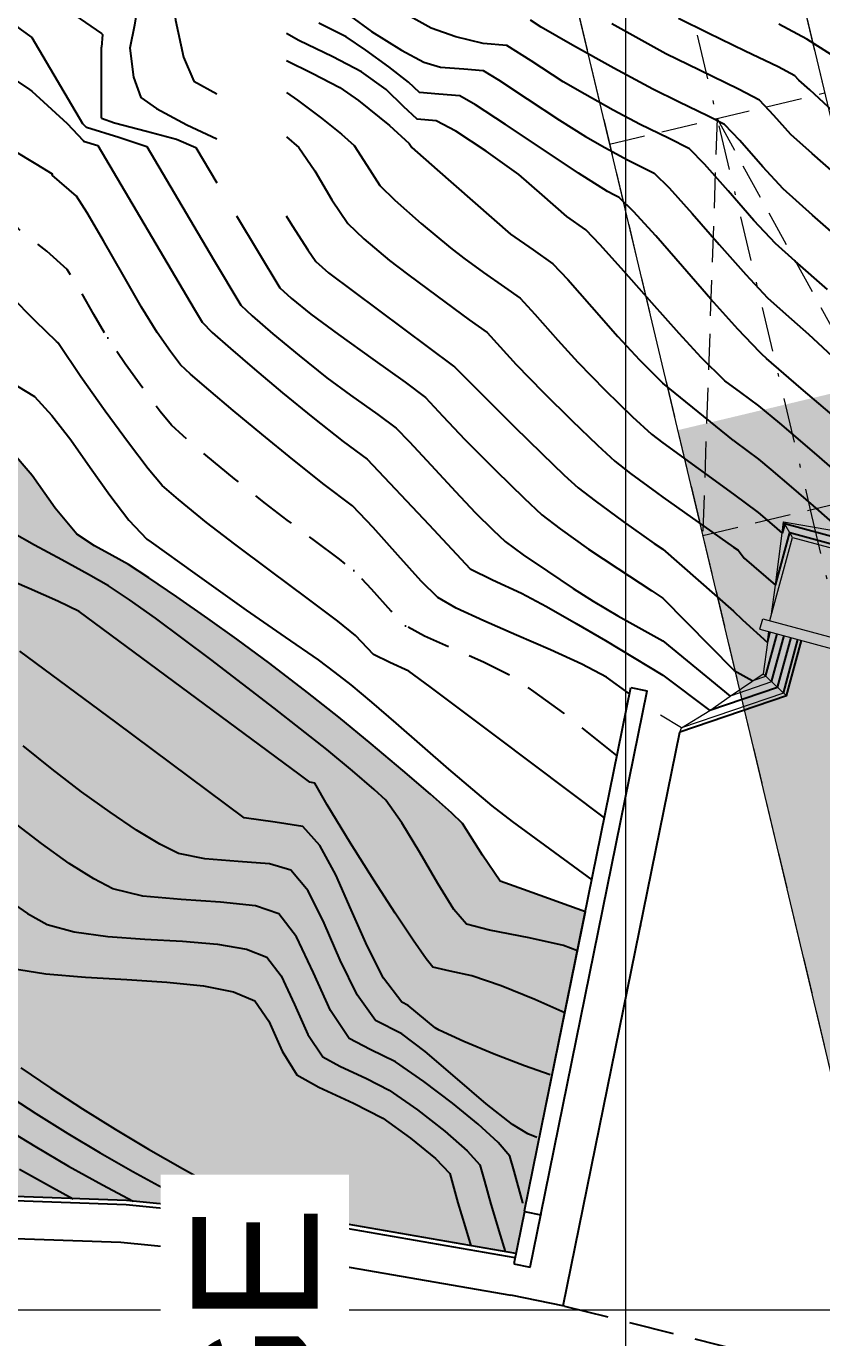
# Model space of a CAD drawing. Extents: x 61466 to 63015, y 108404 to 110397.
# Drawn here: x 62433.29 to 62455.47, y 109204.29 to 109240.82 of the extents above; entities that cross this region are included whole.
import ezdxf
from ezdxf import colors
from ezdxf.entities.mleader import LeaderData, LeaderLine
from ezdxf.math import Vec2, Vec3

# ---------------------------------------------------------------- set-up
doc = ezdxf.new("R2010")
doc.units = 0
doc.header["$LTSCALE"] = 1.000015
doc.header["$MEASUREMENT"] = 0
for name, pattern in [('DASHDOT', [2.8, 2, -0.25, 0.3, -0.25]), ('NASCOSTA', [9.525, 6.35, -3.175]), ('TRATTEGGIATA', [0.75, 0.5, -0.25]), ('TRATTEGGIATA2', [0.375, 0.25, -0.125]), ('TRATTOPUNTO2', [0.5, 0.25, -0.125, 0, -0.125])]:
    doc.linetypes.add(name, pattern=pattern)
for name, color, linetype in [('Av. Pr.Profi', 7, 'Continuous'), ('Bâti', 7, 'Continuous'), ('colore lago', 131, 'Continuous'), ('coordinate', 2, 'Continuous'), ('Couronnement', 7, 'Continuous'), ('curve livello 1m', 2, 'Continuous'), ('curve livello 5m', 7, 'Continuous'), ('LIN010TR', 2, 'NASCOSTA'), ('LIN018CO', 6, 'Continuous'), ('LIN025CO', 7, 'Continuous'), ('Strade', 7, 'Continuous'), ('TRATTCOLO-32', 255, 'Continuous')]:
    doc.layers.add(name, color=color, linetype=linetype)
doc.layers.add('Colori bordi', color=5, linetype='Continuous', plot=False)
doc.layers.add('no_plot', color=5, linetype='Continuous', plot=False)
doc.layers.add('LINCOLOVERDE-025', color=80, linetype='Continuous', lineweight=25)
doc.layers.add('LINE035', color=1, linetype='Continuous', lineweight=35)
doc.styles.add('ARIAL', font='arial.ttf')

# ---------------------------------------------------------------- blocks, each defined once
blk = doc.blocks.new('CONTORNO')
at = {"layer": 'Colori bordi', "lineweight": 0, "ltscale": 2, "flags": 128}
blk.add_lwpolyline([(-36.074, 114.45, 0.175507), (-40.663, 100.044), (-40.374, 92.645, 0.034114), (-43.469, 92.01), (-53.105, 89.338), (-53.319, 90.109), (-70.647, 85.303), (-66.249, 79.674), (-52.956, 83.36), (-52.253, 82.461), (-57.773, 72.704), (-53.908, 67.757), (-53.375, 67.075), (-47.588, 77.303), (-45.683, 80.67), (-46.38, 81.064), (-46.314, 81.181, -0.14195), (-42.731, 84.682), (-41.604, 85.286, -0.165813), (-34.47, 86.461, -0.072308), (-29.805, 84.968), (-22.578, 81.44), (16.586, -82.868)], format="xyb", dxfattribs=at)
blk.add_lwpolyline([(-28.746, 115.78, -0.121281), (-20.708, 100.164), (-8.908, 50.657), (5.179, 102.622, 0.76503), (-24.477, 119.975)], format="xyb", close=True, dxfattribs=at)

msp = doc.modelspace()

# ---------------------------------------------------------------- hatches: boundary and pattern name
at = {"layer": 'colore lago', "linetype": 'Continuous', "lineweight": 0}
msp.add_hatch(color=256, dxfattribs=at).paths.add_polyline_path([(62395.432, 109267.497), (62396.026, 109266.925), (62396.545, 109265.876), (62395.703, 109265.642), (62400.102, 109260.013), (62413.395, 109263.699), (62414.097, 109262.8), (62408.577, 109253.044), (62412.975, 109247.414), (62413.775, 109248.828), (62413.775, 109247.267), (62414.821, 109245.294), (62415.316, 109244.359), (62415.726, 109243.586), (62415.989, 109243.089), (62416.308, 109242.486), (62417.091, 109241.948), (62417.986, 109241.38), (62418.762, 109240.929), (62419.277, 109240.681), (62419.98, 109240.594), (62420.747, 109240.508), (62421.269, 109240.325), (62422.042, 109240.006), (62422.834, 109239.647), (62423.302, 109239.389), (62424.281, 109238.376), (62425.656, 109236.946), (62426.449, 109236.138), (62427.156, 109235.422), (62427.673, 109234.904), (62427.895, 109234.691), (62428.432, 109234.455), (62429.04, 109233.991), (62429.869, 109233.283), (62430.484, 109232.701), (62430.843, 109232.314), (62431.218, 109231.435), (62431.557, 109230.367), (62431.913, 109229.599), (62432.355, 109229.318), (62432.858, 109229.013), (62433.455, 109228.302), (62434.097, 109227.397), (62434.701, 109226.672), (62435.197, 109226.351), (62435.685, 109226.081), (62436.144, 109225.827), (62436.707, 109225.46), (62437.492, 109224.926), (62438.358, 109224.324), (62439.162, 109223.749), (62440.078, 109223.067), (62441.13, 109222.261), (62442.002, 109221.573), (62442.908, 109220.83), (62443.789, 109220.092), (62444.562, 109219.43), (62445.144, 109218.915), (62445.453, 109218.618), (62446.014, 109217.736), (62446.501, 109217.012), (62447.153, 109216.771), (62448.876, 109216.153), (62447.183, 109207.821), (62446.943, 109206.638), (62441.595, 109207.566), (62436.09, 109208.111), (62430.527, 109208.307), (62424.984, 109208.14), (62419.433, 109207.618), (62413.953, 109206.708), (62408.529, 109205.43), (62403.21, 109203.835), (62398.021, 109201.868), (62392.955, 109199.558), (62388.067, 109196.944), (62383.347, 109193.985), (62379.143, 109190.99), (62374.987, 109187.599), (62370.912, 109183.823), (62367.864, 109180.621), (62364.577, 109176.791), (62361.992, 109173.373), (62358.884, 109168.77), (62356.087, 109163.954), (62353.615, 109158.995), (62351.491, 109153.861), (62349.698, 109148.591), (62348.257, 109143.219), (62347.162, 109137.77), (62346.433, 109132.277), (62346.076, 109126.898), (62346.067, 109121.341), (62346.414, 109115.779), (62347.156, 109110.285), (62348.241, 109104.828), (62349.108, 109101.614), (62347.868, 109098.968), (62343.805, 109097.411), (62343.071, 109098.002), (62342.215, 109098.471), (62341.494, 109098.676), (62340.731, 109098.468), (62339.788, 109097.966), (62338.814, 109097.438), (62337.958, 109097.152), (62337.463, 109097.238), (62336.538, 109097.445), (62334.253, 109098.04), (62331.322, 109098.856), (62328.139, 109099.756), (62325.098, 109100.605), (62322.593, 109101.266), (62321.848, 109101.432), (62320.984, 109101.616), (62320.474, 109101.737), (62319.859, 109102.034), (62319.103, 109102.406), (62317.961, 109102.895), (62316.581, 109103.457), (62315.066, 109104.06), (62313.523, 109104.67), (62312.055, 109105.255), (62310.769, 109105.782), (62309.769, 109106.218), (62309.112, 109106.546), (62308.074, 109107.202), (62305.134, 109108.9), (62301.974, 109110.917), (62300, 109112.216), (62300, 109301.173), (62331.882, 109318.75), (62334.507, 109316.583), (62338.392, 109313.671), (62343.084, 109310.793), (62348.103, 109307.499), (62352.959, 109303.893), (62356.982, 109301.743), (62363.411, 109296.783), (62364.524, 109296.264), (62365.637, 109295.744), (62364.74, 109295.415), (62363.36, 109294.91), (62368.197, 109289.653), (62381.151, 109294.398), (62381.923, 109293.558), (62377.207, 109283.389), (62382.044, 109278.132), (62383.531, 109281.339), (62384.61, 109280.843), (62384.891, 109280.571), (62385.513, 109280.078), (62386.29, 109279.511), (62387.153, 109278.905), (62388.028, 109278.295), (62388.845, 109277.717), (62389.533, 109277.207), (62390.019, 109276.799), (62390.461, 109276.26), (62391.046, 109275.538), (62391.593, 109274.911), (62392.228, 109274.192), (62392.561, 109273.803), (62392.862, 109273.159), (62393.16, 109272.316), (62393.758, 109270.407), (62394.064, 109269.526), (62394.378, 109268.819)])
at = {"layer": 'LINCOLOVERDE-025', "linetype": 'Continuous', "lineweight": 0}
h = msp.add_hatch(color=256, dxfattribs=at)
h.dxf.hatch_style = 1
h.paths.add_polyline_path([(62469.347, 109181.053), (62466.351, 109180.339), (62478.858, 109127.863), (62481.854, 109128.577)])
h.paths.add_polyline_path([(62466.351, 109180.339), (62463.354, 109179.625), (62475.862, 109127.149), (62478.858, 109127.863)])
h.paths.add_polyline_path([(62454.447, 109230.282), (62451.45, 109229.568), (62463.354, 109179.625), (62466.351, 109180.339)])
h.paths.add_polyline_path([(62457.443, 109230.996), (62454.447, 109230.282), (62466.351, 109180.339), (62469.347, 109181.053)])

# ---------------------------------------------------------------- linework, layer by layer
at = {"layer": 'Av. Pr.Profi', "color": 1, "linetype": 'DASHDOT'}
msp.add_line((62450.413, 109215.77), (62450.416, 109215.751), dxfattribs=at)
at = {"layer": 'Bâti', "linetype": 'Continuous'}
for p, q in [((62447.183, 109207.821), (62450.145, 109222.397)), ((62447.634, 109207.725), (62450.597, 109222.305)), ((62450.145, 109222.397), (62450.597, 109222.305)), ((62447.181, 109207.81), (62446.884, 109206.348)), ((62447.183, 109207.821), (62447.181, 109207.81)), ((62447.181, 109207.81), (62447.632, 109207.715)), ((62447.336, 109206.256), (62447.632, 109207.715)), ((62447.634, 109207.725), (62447.632, 109207.715)), ((62446.884, 109206.348), (62447.336, 109206.256))]:
    msp.add_line(p, q, dxfattribs=at)
at = {"layer": 'Colori bordi', "linetype": 'Continuous', "lineweight": 0, "flags": 128}
msp.add_lwpolyline([(62432.858, 109229.013), (62433.455, 109228.302), (62434.097, 109227.397), (62434.701, 109226.672), (62435.197, 109226.351), (62435.197, 109226.351), (62435.685, 109226.081), (62436.144, 109225.827), (62436.144, 109225.827), (62436.707, 109225.46), (62437.492, 109224.926), (62438.358, 109224.324), (62439.162, 109223.749), (62439.162, 109223.749), (62440.078, 109223.067), (62441.13, 109222.261), (62442.002, 109221.573), (62442.002, 109221.573), (62442.908, 109220.83), (62443.789, 109220.092), (62444.562, 109219.43), (62445.144, 109218.915), (62445.453, 109218.618), (62445.453, 109218.618), (62446.014, 109217.736), (62446.501, 109217.012), (62446.501, 109217.012), (62447.153, 109216.771), (62448.876, 109216.153), (62447.183, 109207.821), (62446.943, 109206.638), (62441.595, 109207.566), (62436.09, 109208.111), (62430.527, 109208.307)], dxfattribs=at)
at = {"layer": 'coordinate', "linetype": 'Continuous', "lineweight": 0}
for p, q in [((62450, 109333.555), (62450, 108959.046)), ((62340.187, 109205.071), (62522.9, 109205.071))]:
    msp.add_line(p, q, dxfattribs=at)
at = {"layer": 'Couronnement', "linetype": 'Continuous'}
for p, q in [((62436.09, 109208.111), (62430.527, 109208.307)), ((62436.074, 109207.992), (62430.523, 109208.188)), ((62441.583, 109207.447), (62436.074, 109207.992)), ((62441.595, 109207.566), (62436.09, 109208.111)), ((62446.943, 109206.638), (62441.595, 109207.566)), ((62446.919, 109206.52), (62441.575, 109207.448)), ((62430.475, 109207.141), (62435.927, 109206.952)), ((62435.927, 109206.952), (62441.384, 109206.416)), ((62441.384, 109206.416), (62446.8, 109205.476)), ((62448.291, 109205.175), (62446.8, 109205.476))]:
    msp.add_line(p, q, dxfattribs=at)
at = {"layer": 'curve livello 1m', "color": 152, "linetype": 'TRATTEGGIATA2', "ltscale": 5, "flags": 128}
msp.add_lwpolyline([(62449.759, 109220.496), (62448.276, 109221.689), (62447.444, 109222.293), (62446.711, 109222.772), (62446.711, 109222.772), (62446.04, 109223.108), (62445.194, 109223.478), (62444.395, 109223.83), (62443.867, 109224.115), (62443.867, 109224.115), (62443.461, 109224.523), (62442.915, 109225.144), (62442.426, 109225.659), (62442.426, 109225.659), (62442.022, 109225.976), (62441.327, 109226.495), (62440.565, 109227.062), (62439.958, 109227.526), (62439.958, 109227.526), (62439.101, 109228.215), (62438.297, 109228.876), (62437.668, 109229.408), (62437.338, 109229.709), (62437.338, 109229.709), (62437.023, 109230.091), (62436.567, 109230.699), (62436.053, 109231.418), (62435.565, 109232.136), (62435.565, 109232.136), (62435.174, 109232.791), (62434.735, 109233.561), (62434.437, 109234.041), (62434.437, 109234.041), (62433.864, 109234.552), (62433.162, 109235.099), (62432.794, 109235.481), (62432.794, 109235.481), (62432.798, 109235.49), (62432.36, 109235.755), (62431.737, 109236.216), (62430.997, 109236.801), (62430.218, 109237.43), (62429.474, 109238.019), (62428.842, 109238.487), (62428.842, 109238.487), (62428.236, 109238.857), (62427.777, 109239.015), (62427.254, 109239.449), (62426.646, 109240.088), (62426.003, 109240.806), (62425.373, 109241.477), (62424.805, 109241.974), (62424.805, 109241.974), (62424.471, 109242.162), (62423.833, 109242.483), (62422.982, 109242.893), (62422.008, 109243.347), (62421.004, 109243.803), (62421.004, 109243.803), (62420.615, 109243.964), (62419.736, 109244.068), (62419.147, 109244.38), (62418.495, 109244.844), (62417.978, 109245.32), (62417.978, 109245.32), (62417.657, 109245.805), (62417.216, 109246.619), (62416.701, 109247.625), (62416.162, 109248.688), (62415.486, 109249.974), (62414.681, 109250.428)], dxfattribs=at)
at = {"layer": 'curve livello 5m', "color": 2}
for p, q in [((62433.449, 109239.007), (62434.431, 109238.113)), ((62451.032, 109229.216), (62453.007, 109227.79)), ((62454.232, 109222.4), (62454.609, 109223.793)), ((62451.032, 109222.745), (62452.348, 109221.76)), ((62454.479, 109222.168), (62451.508, 109221.157)), ((62454.232, 109222.4), (62452.348, 109221.76))]:
    msp.add_line(p, q, dxfattribs=at)
at = {"layer": 'curve livello 5m', "color": 2, "flags": 128}
for points in [[(62455.625, 109233.487), (62454.72, 109234.279), (62454.172, 109234.77), (62453.575, 109235.412), (62452.857, 109236.231), (62452.197, 109236.98), (62451.775, 109237.407), (62451.191, 109237.697), (62450.404, 109238.082), (62449.654, 109238.484), (62448.86, 109238.923), (62448.259, 109239.268), (62447.365, 109239.852), (62446.688, 109240.284), (62446.031, 109240.338), (62445.271, 109240.528), (62444.578, 109240.763), (62443.746, 109241.229), (62442.803, 109241.83), (62442.032, 109242.249), (62441.663, 109242.323), (62441.222, 109242.771), (62440.745, 109243.46), (62440.543, 109243.971)], [(62430.036, 109241.101), (62430.666, 109240.765), (62431.538, 109240.249), (62432.496, 109239.648), (62433.382, 109239.06), (62433.449, 109239.007)], [(62440.543, 109238.975), (62440.858, 109238.756), (62441.527, 109238.262), (62441.527, 109238.262), (62442.077, 109237.817), (62442.429, 109237.499), (62442.429, 109237.499), (62442.786, 109236.945), (62443.146, 109236.382), (62443.146, 109236.382), (62443.569, 109235.973), (62444.301, 109235.329), (62445.122, 109234.644), (62445.122, 109234.644), (62445.492, 109234.362), (62446.041, 109233.959), (62446.041, 109233.959), (62446.626, 109233.549), (62447.059, 109233.243), (62447.059, 109233.243), (62447.47, 109232.8), (62448.107, 109232.078), (62448.665, 109231.464), (62448.665, 109231.464), (62449.432, 109230.685), (62450.193, 109229.941), (62450.72, 109229.454), (62450.72, 109229.454), (62451.032, 109229.216)], [(62434.431, 109238.113), (62434.879, 109237.632), (62434.891, 109237.622), (62435.284, 109237.497), (62437.971, 109232.945), (62438.194, 109232.575), (62438.477, 109232.293), (62438.982, 109231.841), (62439.653, 109231.265), (62440.437, 109230.611), (62441.278, 109229.924), (62442.123, 109229.252), (62442.794, 109228.763), (62444.51, 109226.94), (62445.662, 109225.704), (62446.291, 109225.404), (62447.099, 109225.026), (62447.791, 109224.653), (62448.618, 109224.187), (62449.438, 109223.71), (62451.032, 109222.745)], [(62448.876, 109216.153), (62447.153, 109216.771), (62446.501, 109217.012), (62446.501, 109217.012), (62446.014, 109217.736), (62445.453, 109218.618), (62445.453, 109218.618), (62445.144, 109218.915), (62444.562, 109219.43), (62443.789, 109220.092), (62442.908, 109220.83), (62442.002, 109221.573), (62442.002, 109221.573), (62441.13, 109222.261), (62440.078, 109223.067), (62439.162, 109223.749), (62439.162, 109223.749), (62438.358, 109224.324), (62437.492, 109224.926), (62436.707, 109225.46), (62436.144, 109225.827), (62436.144, 109225.827), (62435.685, 109226.081), (62435.197, 109226.351), (62435.197, 109226.351), (62434.701, 109226.673), (62434.097, 109227.397), (62433.455, 109228.302), (62432.858, 109229.013)], [(62453.007, 109227.79), (62453.696, 109227.275), (62453.696, 109227.275), (62454.137, 109226.898), (62454.361, 109226.7)], [(62461.016, 109220.291), (62462.25, 109224.841), (62454.432, 109226.96), (62454.361, 109226.7)], [(62447.138, 109208.041), (62447.136, 109208.048), (62446.896, 109208.929), (62446.772, 109209.352), (62446.772, 109209.352), (62446.445, 109209.726), (62445.886, 109210.238), (62445.172, 109210.826), (62444.379, 109211.426), (62443.583, 109211.975), (62443.583, 109211.975), (62442.88, 109212.322), (62442.295, 109212.625), (62442.295, 109212.625), (62441.769, 109213.404), (62441.295, 109214.452), (62440.83, 109215.455), (62440.334, 109216.101), (62440.334, 109216.101), (62439.681, 109216.32), (62438.712, 109216.427), (62437.607, 109216.493), (62436.546, 109216.591), (62435.706, 109216.793), (62435.706, 109216.793), (62435.173, 109217.069), (62434.492, 109217.504), (62433.721, 109218.053), (62432.921, 109218.672)], [(62432.603, 109210.19), (62433.528, 109209.624), (62434.471, 109209.074), (62435.419, 109208.546), (62436.273, 109208.093)]]:
    msp.add_lwpolyline(points, dxfattribs=at)
at = {"layer": 'LIN010TR', "linetype": 'TRATTOPUNTO2', "lineweight": 0, "ltscale": 5, "flags": 128}
msp.add_lwpolyline([(62365.019, 109291.385), (62390.97, 109300.891), (62398.331, 109303.588, -0.448954), (62442.646, 109279.789), (62455.145, 109227.352)], format="xyb", dxfattribs=at)
msp.add_lwpolyline([(62455.145, 109227.352), (62484.936, 109102.366)], dxfattribs=at)
at = {"layer": 'LIN018CO', "lineweight": 0}
for p, q in [((62454.361, 109226.7), (62454.401, 109227.013)), ((62454.401, 109227.013), (62456.059, 109226.726)), ((62454.65, 109226.58), (62454.401, 109227.013)), ((62454.176, 109225.252), (62454.361, 109226.7)), ((62454.052, 109224.376), (62454.176, 109225.252)), ((62453.951, 109223.659), (62453.994, 109223.96)), ((62453.951, 109223.659), (62453.829, 109222.779)), ((62452.909, 109222.162), (62453.829, 109222.779)), ((62454.479, 109222.168), (62453.829, 109222.779)), ((62452.348, 109221.76), (62452.909, 109222.162)), ((62451.554, 109221.279), (62452.348, 109221.76)), ((62451.508, 109221.157), (62451.554, 109221.279))]:
    msp.add_line(p, q, dxfattribs=at)
at = {"layer": 'LIN025CO', "linetype": 'TRATTEGGIATA', "lineweight": 0, "ltscale": 2}
for p, q in [((62445.642, 109280.503), (62491.953, 109086.211)), ((62439.65, 109279.075), (62483.092, 109096.816)), ((62449.552, 109237.533), (62455.544, 109238.961)), ((62452.548, 109238.247), (62452.149, 109226.638)), ((62452.548, 109238.247), (62458.141, 109228.066)), ((62452.149, 109226.638), (62458.141, 109228.066))]:
    msp.add_line(p, q, dxfattribs=at)
at = {"layer": 'LIN025CO', "linetype": 'Continuous', "lineweight": 0}
for p, q in [((62454.022, 109224.263), (62454.65, 109226.58)), ((62454.65, 109226.58), (62461.869, 109224.623)), ((62453.741, 109224.029), (62453.819, 109224.318)), ((62453.819, 109224.318), (62461.444, 109222.251)), ((62453.741, 109224.029), (62461.365, 109221.962))]:
    msp.add_line(p, q, dxfattribs=at)
at = {"layer": 'no_plot'}
for p, q in [((62433.449, 109241.956), (62435.388, 109240.615)), ((62433.449, 109240.503), (62434.858, 109238.113)), ((62435.388, 109238.261), (62435.388, 109240.234)), ((62453.007, 109229.277), (62451.032, 109230.875)), ((62451.032, 109227.705), (62453.007, 109226.312)), ((62454.176, 109225.252), (62454.572, 109226.715)), ((62454.572, 109226.715), (62462.004, 109224.7)), ((62451.032, 109226.255), (62453.007, 109224.527)), ((62451.032, 109224.887), (62453.007, 109222.889)), ((62453.951, 109223.659), (62454.03, 109223.95)), ((62451.032, 109223.7), (62452.909, 109222.162)), ((62453.901, 109222.711), (62454.223, 109223.898)), ((62454.067, 109222.556), (62454.416, 109223.846)), ((62454.397, 109222.245), (62454.802, 109223.741)), ((62446.407, 109221.03), (62444.547, 109222.424))]:
    msp.add_line(p, q, dxfattribs=at)
at = {"layer": 'no_plot', "linetype": 'Continuous', "lineweight": 0}
for p, q in [((62454.067, 109222.556), (62452.909, 109222.162)), ((62453.901, 109222.711), (62453.549, 109222.591)), ((62454.397, 109222.245), (62451.554, 109221.279)), ((62451.554, 109221.279), (62450.972, 109221.633))]:
    msp.add_line(p, q, dxfattribs=at)
at = {"layer": 'no_plot', "flags": 128}
for points in [[(62421.561, 109248.682), (62422.205, 109247.879), (62422.748, 109247.244), (62423.38, 109246.575), (62424.03, 109245.924), (62424.592, 109245.391), (62424.963, 109245.078), (62425.71, 109244.719), (62426.452, 109244.362), (62426.921, 109243.891), (62427.367, 109243.451), (62428.027, 109243.177), (62429.028, 109242.865), (62430.091, 109242.539), (62430.936, 109242.223), (62431.411, 109241.952), (62432.039, 109241.55), (62432.502, 109241.212), (62433.154, 109240.721), (62433.449, 109240.503)], [(62435.388, 109243.503), (62436.084, 109243.038), (62436.973, 109242.443), (62437.362, 109242.162), (62437.362, 109242.162), (62437.346, 109242.072), (62437.451, 109240.987), (62437.68, 109239.957), (62437.964, 109239.291), (62437.964, 109239.291), (62438.604, 109238.94)], [(62435.388, 109242.064), (62435.908, 109241.717), (62436.392, 109241.377), (62436.392, 109241.377), (62436.308, 109240.847), (62436.18, 109240.205), (62436.18, 109240.205), (62436.283, 109239.405), (62436.484, 109238.837), (62436.484, 109238.837), (62436.922, 109238.527), (62437.773, 109238.07), (62438.604, 109237.687)], [(62456.252, 109229.578), (62454.893, 109230.731), (62453.928, 109231.561), (62453.798, 109231.682), (62453.736, 109231.737), (62453.122, 109232.384), (62452.376, 109233.221), (62451.586, 109234.127), (62450.838, 109234.981), (62450.219, 109235.662), (62449.816, 109236.05), (62449.691, 109236.111), (62449.495, 109236.22), (62448.69, 109236.729), (62447.674, 109237.401), (62446.649, 109238.084), (62445.815, 109238.628), (62445.377, 109238.883), (62444.797, 109238.926), (62444.253, 109238.975), (62443.951, 109239.264), (62443.403, 109239.69), (62442.758, 109240.156), (62442.207, 109240.522), (62441.444, 109240.907)], [(62442.327, 109241.098), (62442.92, 109240.668), (62442.92, 109240.668), (62443.756, 109240.155), (62444.379, 109239.817), (62444.379, 109239.817), (62444.842, 109239.681), (62445.485, 109239.633), (62446.032, 109239.583), (62446.032, 109239.583), (62446.459, 109239.328), (62447.257, 109238.801), (62448.154, 109238.205), (62448.877, 109237.744), (62448.877, 109237.744), (62449.416, 109237.438), (62450.048, 109237.097), (62450.048, 109237.097), (62450.795, 109236.728), (62451.208, 109236.322), (62451.851, 109235.603), (62452.604, 109234.74), (62453.345, 109233.901), (62453.954, 109233.253), (62453.954, 109233.253), (62454.461, 109232.804), (62455.1, 109232.241), (62455.1, 109232.241), (62455.89, 109231.507)], [(62456.55, 109234.38), (62455.205, 109235.557), (62454.39, 109236.286), (62454.39, 109236.286), (62453.822, 109236.905), (62453.18, 109237.64), (62452.754, 109238.085), (62452.754, 109238.085), (62452.303, 109238.316), (62451.475, 109238.715), (62450.761, 109239.068), (62450.761, 109239.068), (62449.67, 109239.652), (62448.515, 109240.29), (62447.642, 109240.792), (62447.642, 109240.792), (62447.344, 109240.984)], [(62456.193, 109236.404), (62455.202, 109237.27), (62454.607, 109237.803), (62454.607, 109237.803), (62454.128, 109238.335), (62453.734, 109238.764), (62453.734, 109238.764), (62453.141, 109239.067), (62452.054, 109239.591), (62451.118, 109240.053), (62451.118, 109240.053), (62450.447, 109240.42), (62449.614, 109240.889)], [(62456.56, 109237.723), (62455.137, 109239.044), (62455.137, 109239.044), (62454.825, 109239.319), (62454.713, 109239.442), (62454.252, 109239.684), (62453.334, 109240.129), (62452.296, 109240.63), (62451.475, 109241.039)], [(62455.74, 109240.021), (62455.046, 109240.459), (62454.268, 109240.881)], [(62435.388, 109240.615), (62435.421, 109240.592), (62435.421, 109240.592), (62435.388, 109240.234)], [(62456.321, 109228.022), (62455.266, 109228.935), (62454.301, 109229.76), (62453.715, 109230.248), (62453.21, 109230.617), (62452.762, 109230.946), (62452.103, 109231.59), (62451.487, 109232.26), (62450.725, 109233.117), (62449.95, 109233.997), (62449.293, 109234.73), (62448.888, 109235.151), (62448.361, 109235.522), (62447.674, 109236.126), (62447.024, 109236.693), (62446.115, 109237.342), (62445.263, 109237.893), (62444.721, 109238.182), (62444.193, 109238.226), (62443.808, 109238.585), (62443.321, 109239.058), (62442.636, 109239.552), (62441.836, 109239.968), (62440.895, 109240.421), (62440.543, 109240.619)], [(62440.543, 109239.861), (62441.266, 109239.511), (62442.036, 109239.111), (62442.036, 109239.111), (62442.551, 109238.751), (62443.415, 109238.053), (62443.967, 109237.554), (62443.967, 109237.554), (62444.039, 109237.442), (62444.746, 109236.819), (62446.788, 109235.031), (62447.422, 109234.588), (62447.973, 109234.197), (62447.973, 109234.197), (62448.387, 109233.761), (62449.055, 109233.007), (62449.786, 109232.181), (62450.384, 109231.527), (62450.384, 109231.527), (62451.032, 109230.875)], [(62435.388, 109238.261), (62435.751, 109238.128), (62436.642, 109237.898), (62437.481, 109237.676), (62438.024, 109237.439), (62438.024, 109237.439), (62438.604, 109236.456)], [(62434.858, 109238.113), (62434.964, 109238.008), (62434.97, 109238.004), (62435.872, 109237.728), (62436.654, 109237.468), (62438.513, 109234.318), (62439.277, 109233.053), (62439.589, 109232.755), (62440.167, 109232.255), (62440.899, 109231.647), (62441.673, 109231.027), (62442.327, 109230.548), (62443.097, 109230.002), (62443.606, 109229.62), (62443.964, 109229.253), (62444.579, 109228.592), (62445.259, 109227.86), (62445.809, 109227.279), (62446.304, 109226.785), (62446.638, 109226.469), (62447.146, 109226.097), (62447.817, 109225.637), (62448.538, 109225.158), (62449.091, 109224.802), (62449.782, 109224.395), (62451.032, 109223.7)], [(62440.543, 109237.738), (62440.891, 109237.445), (62441.332, 109236.796), (62441.806, 109235.985), (62442.253, 109235.323), (62442.253, 109235.323), (62442.704, 109234.902), (62443.418, 109234.298), (62443.418, 109234.298), (62443.924, 109233.909), (62444.746, 109233.297), (62445.636, 109232.646), (62445.636, 109232.646), (62446.144, 109232.288), (62446.504, 109231.893), (62446.946, 109231.4), (62446.946, 109231.4), (62447.705, 109230.625), (62448.503, 109229.834), (62449.211, 109229.153), (62449.7, 109228.708), (62449.7, 109228.708), (62450.136, 109228.366), (62450.859, 109227.83), (62451.032, 109227.705)], [(62450.11, 109222.224), (62449.469, 109222.689), (62448.779, 109223.049), (62447.906, 109223.447), (62446.959, 109223.857), (62446.047, 109224.254), (62445.279, 109224.613), (62444.765, 109224.909), (62444.765, 109224.909), (62444.296, 109225.363), (62443.65, 109226.088), (62442.966, 109226.862), (62442.382, 109227.463), (62442.382, 109227.463), (62441.596, 109228.058), (62440.724, 109228.756), (62439.861, 109229.459), (62439.06, 109230.12), (62438.379, 109230.693), (62437.872, 109231.132), (62437.596, 109231.39), (62437.596, 109231.39), (62437.31, 109231.756), (62436.94, 109232.288), (62436.94, 109232.288), (62436.504, 109232.999), (62435.981, 109233.908), (62435.45, 109234.842), (62434.993, 109235.625), (62434.69, 109236.084), (62434.69, 109236.084), (62434.016, 109236.675), (62434.027, 109236.698), (62433.574, 109236.979), (62432.935, 109237.358)], [(62439.15, 109235.535), (62440.36, 109233.532), (62440.681, 109233.244), (62441.223, 109232.802), (62441.223, 109232.802), (62441.992, 109232.233), (62442.955, 109231.549), (62443.851, 109230.91), (62444.418, 109230.478), (62444.418, 109230.478), (62444.905, 109229.963), (62445.521, 109229.305), (62445.521, 109229.305), (62446.378, 109228.445), (62447.17, 109227.671), (62447.659, 109227.215), (62447.659, 109227.215), (62448.179, 109226.821), (62448.968, 109226.256), (62448.968, 109226.256), (62449.784, 109225.712), (62450.732, 109225.093), (62451.032, 109224.887)], [(62440.536, 109235.535), (62440.704, 109235.269), (62441.142, 109234.587), (62441.36, 109234.264), (62441.36, 109234.264), (62441.715, 109233.952), (62445.203, 109231.354), (62445.23, 109231.335), (62445.233, 109231.331), (62446.053, 109230.503), (62446.891, 109229.671), (62447.663, 109228.916), (62448.286, 109228.319), (62448.679, 109227.961), (62448.679, 109227.961), (62449.152, 109227.597), (62449.934, 109227.024), (62450.791, 109226.415), (62450.791, 109226.415), (62451.032, 109226.255)], [(62444.547, 109222.424), (62443.954, 109222.854), (62443.429, 109223.099), (62442.969, 109223.32), (62442.969, 109223.32), (62442.47, 109223.854), (62441.977, 109224.247), (62441.124, 109224.888), (62440.102, 109225.647), (62439.103, 109226.392), (62438.32, 109226.994), (62438.32, 109226.994), (62437.534, 109227.633), (62437.08, 109228.027), (62437.08, 109228.027), (62436.692, 109228.49), (62436.139, 109229.212), (62435.492, 109230.099), (62434.819, 109231.054), (62434.191, 109231.984), (62434.191, 109231.984), (62434.183, 109231.997), (62434.135, 109232.039), (62433.554, 109232.607), (62432.857, 109233.314)], [(62433.051, 109230.795), (62433.522, 109230.503), (62434.01, 109229.981), (62434.535, 109229.297), (62435.079, 109228.529), (62435.625, 109227.759), (62436.155, 109227.066), (62436.651, 109226.53), (62436.775, 109226.449), (62437.996, 109225.575), (62439.421, 109224.551), (62440.51, 109223.803), (62441.428, 109223.17), (62441.89, 109222.823), (62442.336, 109222.474), (62442.912, 109221.993), (62443.597, 109221.404), (62444.332, 109220.764), (62445.061, 109220.129), (62445.727, 109219.557), (62446.271, 109219.105), (62446.838, 109218.668), (62449.057, 109217.042)], [(62453.007, 109229.277), (62453.055, 109229.242), (62453.705, 109228.762), (62453.705, 109228.762), (62454.048, 109228.476), (62454.613, 109227.994), (62455.229, 109227.46), (62455.229, 109227.46), (62456.059, 109226.726)], [(62448.655, 109215.064), (62448.264, 109215.22), (62447.315, 109215.432), (62446.209, 109215.64), (62445.565, 109215.812), (62445.565, 109215.812), (62445.214, 109216.222), (62444.764, 109216.943), (62444.264, 109217.805), (62443.764, 109218.636), (62443.311, 109219.264), (62443.311, 109219.264), (62442.991, 109219.559), (62442.383, 109220.081), (62441.668, 109220.671), (62441.668, 109220.671), (62440.202, 109221.827), (62438.435, 109223.182), (62436.896, 109224.328), (62436.896, 109224.328), (62436.171, 109224.84), (62435.585, 109225.231), (62435.585, 109225.231), (62435.029, 109225.55), (62434.286, 109225.953), (62433.522, 109226.367), (62432.901, 109226.718)], [(62453.007, 109226.312), (62453.134, 109226.227), (62453.299, 109226.008), (62454.176, 109225.252)], [(62448.304, 109213.338), (62447.471, 109213.713), (62446.53, 109214.088), (62445.716, 109214.373), (62445.716, 109214.373), (62445.104, 109214.501), (62444.629, 109214.611), (62444.439, 109214.84), (62444.074, 109215.362), (62443.574, 109216.116), (62442.981, 109217.037), (62442.334, 109218.063), (62441.677, 109219.132), (62441.677, 109219.132), (62441.334, 109219.741), (62441.197, 109219.761), (62440.899, 109219.983), (62434.771, 109224.517), (62434.178, 109224.81), (62433.377, 109225.156), (62432.552, 109225.512)], [(62453.007, 109224.527), (62453.252, 109224.284), (62453.951, 109223.659)], [(62447.897, 109211.612), (62447.182, 109211.861), (62446.331, 109212.191), (62445.489, 109212.544), (62444.801, 109212.861), (62444.801, 109212.861), (62444.695, 109212.924), (62443.939, 109213.546), (62443.759, 109213.637), (62443.255, 109214.304), (62442.792, 109215.204), (62442.352, 109216.207), (62441.919, 109217.183), (62441.474, 109218), (62441, 109218.527), (62441, 109218.527), (62440.235, 109218.655), (62439.367, 109218.772), (62439.367, 109218.772), (62435.787, 109221.434), (62433.113, 109223.412)], [(62453.007, 109222.889), (62453.02, 109222.878), (62453.02, 109222.878), (62453.444, 109222.643), (62453.549, 109222.591)], [(62449.409, 109218.774), (62446.407, 109221.03)], [(62447.526, 109209.865), (62447.275, 109209.967), (62446.842, 109210.226), (62446.111, 109210.803), (62445.249, 109211.544), (62444.413, 109212.26), (62443.761, 109212.76), (62443.761, 109212.76), (62443.027, 109213.131), (62442.514, 109213.843), (62442.047, 109214.81), (62441.601, 109215.84), (62441.15, 109216.739), (62440.667, 109217.314), (62440.667, 109217.314), (62440.077, 109217.486), (62439.2, 109217.558), (62438.275, 109217.625), (62437.537, 109217.782), (62437.537, 109217.782), (62437.014, 109218.042), (62436.367, 109218.431), (62435.629, 109218.925), (62434.834, 109219.498), (62434.016, 109220.124), (62433.209, 109220.779)], [(62432.608, 109216.608), (62433.327, 109216.108), (62433.876, 109215.804), (62433.876, 109215.804), (62434.629, 109215.595), (62435.567, 109215.47), (62436.603, 109215.394), (62437.65, 109215.333), (62438.624, 109215.252), (62439.436, 109215.115), (62440.001, 109214.887), (62440.001, 109214.887), (62440.396, 109214.373), (62440.766, 109213.574), (62441.144, 109212.739), (62441.563, 109212.118), (62441.563, 109212.118), (62442.037, 109211.852), (62442.781, 109211.512), (62443.406, 109211.189), (62443.406, 109211.189), (62444.196, 109210.637), (62444.961, 109210.041), (62445.579, 109209.499), (62445.934, 109209.109), (62445.934, 109209.109), (62446.062, 109208.655), (62446.242, 109208.008), (62446.242, 109208.008), (62446.5, 109207.147), (62446.642, 109206.69)], [(62432.851, 109214.58), (62433.842, 109214.43), (62434.948, 109214.336), (62436.095, 109214.267), (62437.213, 109214.196), (62438.23, 109214.093), (62439.072, 109213.928), (62439.668, 109213.674), (62439.668, 109213.674), (62440.055, 109213.107), (62440.423, 109212.273), (62440.831, 109211.612), (62440.831, 109211.612), (62441.447, 109211.266), (62442.415, 109210.823), (62443.228, 109210.404), (62443.228, 109210.404), (62444.007, 109209.848), (62444.699, 109209.279), (62445.097, 109208.866), (62445.324, 109208.052), (62445.324, 109208.052), (62445.525, 109207.383), (62445.688, 109206.855)], [(62433.142, 109211.813), (62433.983, 109211.238), (62434.864, 109210.664), (62435.775, 109210.097), (62436.705, 109209.542), (62437.647, 109209.004), (62438.588, 109208.489), (62439.521, 109208.004), (62440.112, 109207.713)], [(62432.707, 109211.092), (62433.563, 109210.535), (62434.448, 109209.984), (62435.352, 109209.444), (62436.266, 109208.922), (62437.181, 109208.422), (62438.087, 109207.951), (62438.181, 109207.904)], [(62433.103, 109208.984), (62434.022, 109208.473), (62434.605, 109208.164)]]:
    msp.add_lwpolyline(points, dxfattribs=at)
at = {"layer": 'Strade', "linetype": 'Continuous'}
msp.add_line((62454.479, 109222.168), (62454.899, 109223.715), dxfattribs=at)
at = {"layer": 'Strade', "linetype": 'Continuous', "flags": 128}
msp.add_lwpolyline([(62448.262, 109205.183), (62451.508, 109221.157)], dxfattribs=at)
at = {"layer": 'Strade', "color": 2, "linetype": 'TRATTEGGIATA2', "ltscale": 5, "flags": 128}
msp.add_lwpolyline([(62448.291, 109205.175), (62456.606, 109203.085), (62464.373, 109200.658), (62471.903, 109197.835), (62479.171, 109194.596), (62484.787, 109191.762), (62490.119, 109188.816)], dxfattribs=at)

# ---------------------------------------------------------------- block references
at = {"layer": 'TRATTCOLO-32', "linetype": 'Continuous', "lineweight": 0}
msp.add_blockref('CONTORNO', (62466.351, 109180.339), dxfattribs=at)

# ---------------------------------------------------------------- next in the draw order: leaders
at = {"layer": 'LINE035', "linetype": 'Continuous', "lineweight": 0}
ml = msp.add_multileader_mtext('Standard', dxfattribs=at)
ml.set_content('GALERIE DE DECHARGE', color=256, style='ARIAL')
ml.set_leader_properties()
ml.build(insert=Vec2(0, 0))
ml.multileader.update_dxf_attribs({"has_text_frame": 1, "text_left_attachment_type": 2, "text_right_attachment_type": 2, "dogleg_length": 0.36, "arrow_head_size": 5, "scale": 10})
ctx = ml.context
ctx.base_point, ctx.scale, ctx.char_height, ctx.arrow_head_size, ctx.landing_gap_size, ctx.plane_origin, ctx.plane_x_axis, ctx.plane_y_axis = Vec3(62439.728, 109148.65), 10, 3.5, 5, 0.9, Vec3(62442.704, 109152.051), Vec3(0, 1), Vec3(-1, 0)
ctx.left_attachment, ctx.right_attachment = 2, 2
notes = []
notes.append((ctx, [(0, (1, 1, 0), (62439.728, 109145.05), (0, 1), 3.6, [(0, [(62472.423, 109141.58)], 0, [])])]))
ctx.mtext.insert, ctx.mtext.text_direction, ctx.mtext.rotation, ctx.mtext.flow_direction = Vec3(62437.918, 109149.55), Vec3(0, 1), 1.570796, 5
ctx.mtext.has_bg_fill, ctx.mtext.bg_color, ctx.mtext.bg_scale_factor, ctx.mtext.bg_transparency, ctx.mtext.use_window_bg_color = 1, -1073741824, 1.25, 0, 1
for ctx, leaders in notes:
    for number, flags, end, landing, length, lines in leaders:
        leader = LeaderData()
        leader.index, (leader.has_last_leader_line, leader.has_dogleg_vector, leader.attachment_direction) = number, flags
        leader.last_leader_point, leader.dogleg_vector, leader.dogleg_length = Vec3(end), Vec3(landing), length
        for number, points, colour, breaks in lines:
            line = LeaderLine()
            line.index, line.vertices, line.color, line.breaks = number, Vec3.list(points), colors.encode_raw_color(colour), breaks
            leader.lines.append(line)
        ctx.leaders.append(leader)

doc.saveas('drawing.dxf')
